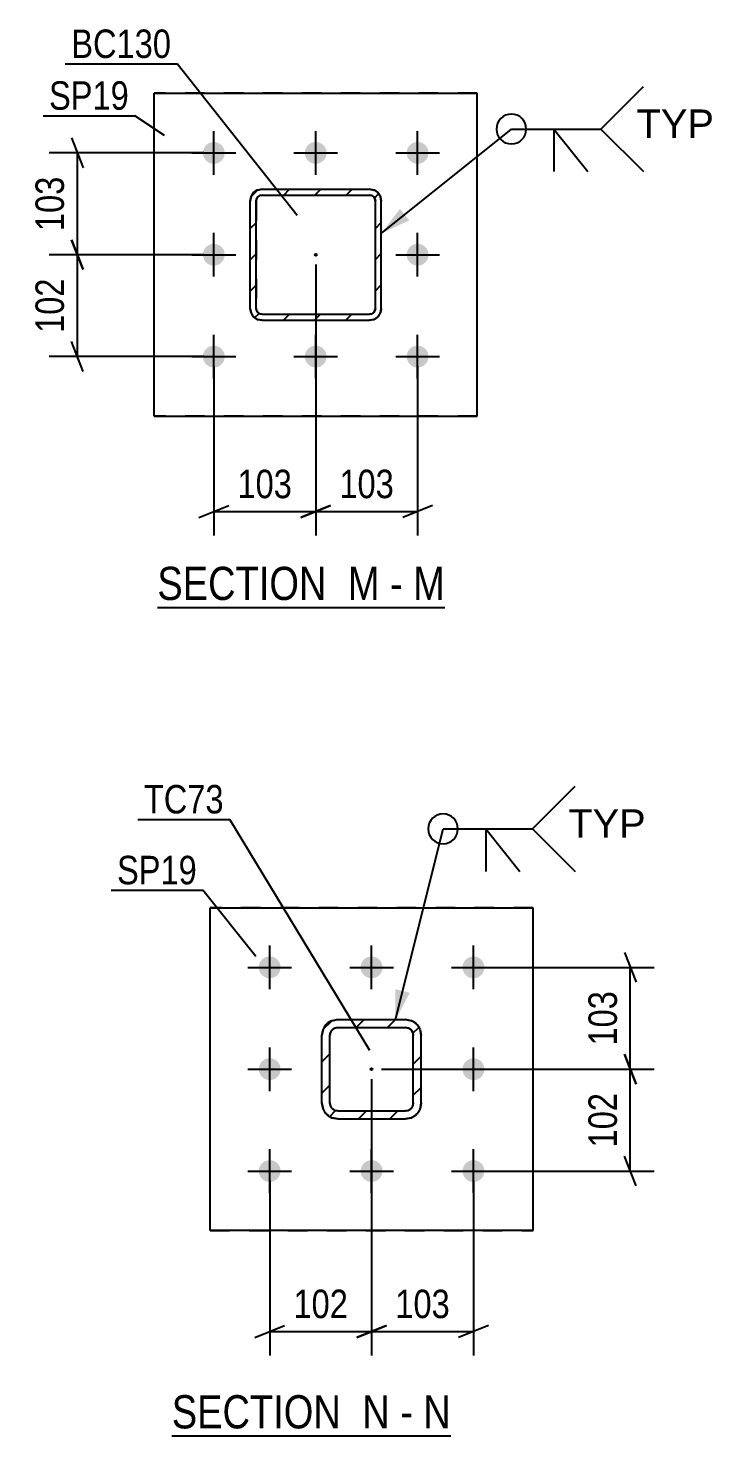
# Model space of a CAD drawing. Header units: millimetres. Extents: x -178 to 1011, y -683 to 158.
# Drawn here: x 644.3 to 713.3, y -484.6 to -342.9 of the extents above; entities that cross this region are included whole.
import ezdxf

# ---------------------------------------------------------------- set-up
doc = ezdxf.new("R2010")
doc.units = ezdxf.units.MM
doc.linetypes.add('DXK_LINE_DOT2', pattern=[3.9198, 1.9599, -1.9599])
doc.linetypes.add('DXK_LINE_DOT3', pattern=[5.9187, 2.979, -0.9799, 0.9799, -0.9799])
doc.styles.add('Arial', font='ARIAL.TTF', dxfattribs={"height": 0.2})
doc.styles.add('Arial Narrow', font='ARIALN.TTF', dxfattribs={"height": 0.2})

# ---------------------------------------------------------------- blocks, each defined once
blk = doc.blocks.new('Unknown-570387747-23 - 9701')
at = {"color": 6, "linetype": 'Continuous'}
blk.add_line((657.3, -401.22), (686.23, -401.22), dxfattribs=at)
at = {"color": 0, "linetype": 'Continuous'}
for points in [[(675.41, -400.47), (675.41, -396.97), (657.3, -396.97), (657.3, -400.47)], [(679.66, -400.47), (679.66, -396.97), (676.46, -396.97), (676.46, -400.47)], [(681.98, -400.47), (681.98, -396.97), (680.71, -396.97), (680.71, -400.47)], [(686.23, -400.47), (686.23, -396.97), (683.03, -396.97), (683.03, -400.47)]]:
    blk.add_wipeout(points, dxfattribs=at)
at = {"color": 7, "linetype": 'Continuous', "style": 'Arial Narrow'}
for s, p in [('SECTION ', (657.3, -400.47)), ('M', (676.46, -400.47)), ('M', (683.03, -400.47)), ('-', (680.71, -400.47))]:
    blk.add_text(s, height=3.34, dxfattribs=at).set_placement(p)
blk = doc.blocks.new('Unknown-570387747-24 - 9913')
at = {"color": 6, "linetype": 'Continuous'}
blk.add_line((658.75, -484.59), (686.82, -484.59), dxfattribs=at)
at = {"color": 0, "linetype": 'Continuous'}
for points in [[(676.86, -483.84), (676.86, -480.34), (658.75, -480.34), (658.75, -483.84)], [(680.68, -483.84), (680.68, -480.34), (677.91, -480.34), (677.91, -483.84)], [(683, -483.84), (683, -480.34), (681.73, -480.34), (681.73, -483.84)], [(686.82, -483.84), (686.82, -480.34), (684.05, -480.34), (684.05, -483.84)]]:
    blk.add_wipeout(points, dxfattribs=at)
at = {"color": 7, "linetype": 'Continuous', "style": 'Arial Narrow'}
for s, p in [('SECTION ', (658.75, -483.84)), ('N', (677.91, -483.84)), ('N', (684.05, -483.84)), ('-', (681.73, -483.84))]:
    blk.add_text(s, height=3.34, dxfattribs=at).set_placement(p)
blk = doc.blocks.new('Bolt-570387747-9761 - 9701')
at = {"linetype": 'Continuous'}
for points in [[(662.98, -354.37, -1), (662.98, -356.57, -1)], [(673.23, -354.37, -1), (673.23, -356.57, -1)], [(683.48, -354.37, -1), (683.48, -356.57, -1)], [(662.98, -364.62, -1), (662.98, -366.82, -1)], [(683.48, -364.62, -1), (683.48, -366.82, -1)], [(662.98, -374.87, -1), (662.98, -377.07, -1)], [(673.23, -374.87, -1), (673.23, -377.07, -1)], [(683.48, -374.87, -1), (683.48, -377.07, -1)]]:
    blk.add_hatch(color=1, dxfattribs=at).paths.add_polyline_path(points)
at = {"color": 1, "linetype": 'Continuous'}
for p, q in [((662.98, -357.67), (662.98, -353.27)), ((673.23, -357.67), (673.23, -353.27)), ((683.48, -357.67), (683.48, -353.27)), ((660.78, -355.47), (665.18, -355.47)), ((671.03, -355.47), (675.43, -355.47)), ((681.28, -355.47), (685.68, -355.47)), ((662.98, -367.92), (662.98, -363.52)), ((683.48, -367.92), (683.48, -363.52)), ((660.78, -365.72), (665.18, -365.72)), ((681.28, -365.72), (685.68, -365.72)), ((662.98, -378.17), (662.98, -373.77)), ((673.23, -378.17), (673.23, -373.77)), ((683.48, -378.17), (683.48, -373.77)), ((660.78, -375.97), (665.18, -375.97)), ((671.03, -375.97), (675.43, -375.97)), ((681.28, -375.97), (685.68, -375.97))]:
    blk.add_line(p, q, dxfattribs=at)
blk = doc.blocks.new('Part-570387747-9852 - 9701')
at = {"color": 2, "linetype": 'Continuous'}
for p, q in [((656.98, -381.97), (656.98, -349.47)), ((656.98, -349.47), (689.48, -349.47)), ((689.48, -381.97), (689.48, -349.47)), ((656.98, -381.97), (689.48, -381.97))]:
    blk.add_line(p, q, dxfattribs=at)
at = {"color": 7, "linetype": 'DXK_LINE_DOT2'}
for p, q in [((689.48, -349.47), (656.98, -349.47)), ((689.48, -381.97), (656.98, -381.97))]:
    blk.add_line(p, q, dxfattribs=at)
blk = doc.blocks.new('Part-570387747-9792 - 9701')
at = {"linetype": 'Continuous'}
h = blk.add_hatch(dxfattribs=at)
h.set_pattern_fill('', scale=0.7, style=0, pattern_type=0)
h.set_pattern_definition([(45, (667.372, -359.212), (-1.57154, 1.57154), [])])
h.paths.add_polyline_path([(667.83, -359.12), (667.37, -359.21), (666.98, -359.47), (666.72, -359.86), (666.63, -360.32), (666.63, -371.12), (666.72, -371.58), (666.98, -371.97), (667.37, -372.23), (667.83, -372.32), (678.63, -372.32), (679.09, -372.23), (679.48, -371.97), (679.74, -371.58), (679.83, -371.12), (679.83, -360.32), (679.74, -359.86), (679.48, -359.47), (679.09, -359.21), (678.63, -359.12)])
h.paths.add_polyline_path([(678.63, -359.72), (678.86, -359.77), (679.06, -359.9), (679.19, -360.09), (679.23, -360.32), (679.23, -371.12), (679.19, -371.35), (679.06, -371.54), (678.86, -371.67), (678.63, -371.72), (667.83, -371.72), (667.6, -371.67), (667.41, -371.54), (667.28, -371.35), (667.23, -371.12), (667.23, -360.32), (667.28, -360.09), (667.41, -359.9), (667.6, -359.77), (667.83, -359.72)])
blk.add_hatch(color=30, dxfattribs=at).paths.add_polyline_path([(673.23, -365.82, -1), (673.23, -365.62, -1)])
at = {"color": 7, "linetype": 'DXK_LINE_DOT2'}
for p, q in [((667.37, -359.21), (667.83, -359.12)), ((667.6, -359.77), (667.41, -359.9)), ((667.83, -359.72), (667.6, -359.77)), ((667.83, -359.12), (678.63, -359.12)), ((667.83, -359.72), (678.63, -359.72)), ((678.63, -359.12), (679.09, -359.21)), ((678.86, -359.77), (678.63, -359.72)), ((679.06, -359.9), (678.86, -359.77)), ((666.63, -360.32), (666.72, -359.86)), ((666.63, -371.12), (666.63, -360.32)), ((667.28, -360.09), (667.23, -360.32)), ((667.23, -360.32), (667.23, -371.12)), ((667.41, -359.9), (667.28, -360.09)), ((679.19, -360.09), (679.06, -359.9)), ((679.23, -360.32), (679.19, -360.09)), ((679.23, -371.12), (679.23, -360.32)), ((679.74, -359.86), (679.83, -360.32)), ((679.83, -371.12), (679.83, -360.32)), ((666.72, -371.58), (666.63, -371.12)), ((667.23, -371.12), (667.28, -371.35)), ((679.19, -371.35), (679.23, -371.12)), ((679.83, -371.12), (679.74, -371.58)), ((667.28, -371.35), (667.41, -371.54)), ((667.83, -372.32), (667.37, -372.23)), ((667.41, -371.54), (667.6, -371.67)), ((667.6, -371.67), (667.83, -371.72)), ((667.83, -371.72), (678.63, -371.72)), ((667.83, -372.32), (678.63, -372.32)), ((678.63, -371.72), (678.86, -371.67)), ((679.09, -372.23), (678.63, -372.32)), ((678.86, -371.67), (679.06, -371.54)), ((679.06, -371.54), (679.19, -371.35))]:
    blk.add_line(p, q, dxfattribs=at)
at = {"color": 2, "linetype": 'Continuous'}
for p, q in [((667.83, -359.12), (667.37, -359.21)), ((667.41, -359.9), (667.6, -359.77)), ((667.6, -359.77), (667.83, -359.72)), ((667.83, -359.12), (678.63, -359.12)), ((667.83, -359.72), (678.63, -359.72)), ((679.09, -359.21), (678.63, -359.12)), ((678.63, -359.72), (678.86, -359.77)), ((678.86, -359.77), (679.06, -359.9)), ((666.72, -359.86), (666.63, -360.32)), ((666.63, -371.12), (666.63, -360.32)), ((667.23, -360.32), (667.28, -360.09)), ((667.23, -371.12), (667.23, -360.32)), ((667.28, -360.09), (667.41, -359.9)), ((679.06, -359.9), (679.19, -360.09)), ((679.19, -360.09), (679.23, -360.32)), ((679.23, -371.12), (679.23, -360.32)), ((679.83, -360.32), (679.74, -359.86)), ((679.83, -371.12), (679.83, -360.32)), ((666.63, -371.12), (666.72, -371.58)), ((667.28, -371.35), (667.23, -371.12)), ((679.23, -371.12), (679.19, -371.35)), ((679.74, -371.58), (679.83, -371.12)), ((667.41, -371.54), (667.28, -371.35)), ((667.37, -372.23), (667.83, -372.32)), ((667.6, -371.67), (667.41, -371.54)), ((667.83, -371.72), (667.6, -371.67)), ((667.83, -371.72), (678.63, -371.72)), ((667.83, -372.32), (678.63, -372.32)), ((678.86, -371.67), (678.63, -371.72)), ((678.63, -372.32), (679.09, -372.23)), ((679.06, -371.54), (678.86, -371.67)), ((679.19, -371.35), (679.06, -371.54))]:
    blk.add_line(p, q, dxfattribs=at)
at = {"color": 7, "linetype": 'DXK_LINE_DOT3'}
blk.add_line((673.23, -365.72), (673.23, -365.72), dxfattribs=at)
at = {"color": 30, "linetype": 'DXK_LINE_DOT3'}
blk.add_line((673.23, -365.72), (673.23, -365.72), dxfattribs=at)
at = {"color": 30, "linetype": 'Continuous'}
blk.add_circle((673.23, -365.72), 0.1, dxfattribs=at)
at = {"color": 7, "linetype": 'DXK_LINE_DOT2'}
for centre, start, end in [((667.83, -360.32), 112.5, 157.5), ((678.63, -360.32), 22.5, 67.5), ((667.83, -371.12), 202.5, 247.5), ((678.63, -371.12), 292.5, 337.5)]:
    blk.add_arc(centre, 1.2, start, end, dxfattribs=at)
at = {"color": 2, "linetype": 'Continuous'}
for centre, start, end in [((667.83, -360.32), 112.5, 157.5), ((678.63, -360.32), 22.5, 67.5), ((667.83, -371.12), 202.5, 247.5), ((678.63, -371.12), 292.5, 337.5)]:
    blk.add_arc(centre, 1.2, start, end, dxfattribs=at)
blk = doc.blocks.new('Part-570387747-10020 - 9913')
at = {"color": 2, "linetype": 'Continuous'}
for p, q in [((662.6, -463.94), (662.6, -431.44)), ((662.6, -431.44), (695.1, -431.44)), ((695.1, -463.94), (695.1, -431.44)), ((695.1, -463.94), (662.6, -463.94))]:
    blk.add_line(p, q, dxfattribs=at)
at = {"color": 7, "linetype": 'DXK_LINE_DOT2'}
for p, q in [((695.1, -431.44), (662.6, -431.44)), ((662.6, -463.94), (695.1, -463.94))]:
    blk.add_line(p, q, dxfattribs=at)
blk = doc.blocks.new('Bolt-570387747-9935 - 9913')
at = {"linetype": 'Continuous'}
for points in [[(668.6, -436.34, -1), (668.6, -438.54, -1)], [(678.85, -436.34, -1), (678.85, -438.54, -1)], [(689.1, -436.34, -1), (689.1, -438.54, -1)], [(668.6, -446.59, -1), (668.6, -448.79, -1)], [(689.1, -446.59, -1), (689.1, -448.79, -1)], [(668.6, -456.84, -1), (668.6, -459.04, -1)], [(678.85, -456.84, -1), (678.85, -459.04, -1)], [(689.1, -456.84, -1), (689.1, -459.04, -1)]]:
    blk.add_hatch(color=1, dxfattribs=at).paths.add_polyline_path(points)
at = {"color": 1, "linetype": 'Continuous'}
for p, q in [((668.6, -439.64), (668.6, -435.24)), ((678.85, -439.64), (678.85, -435.24)), ((689.1, -439.64), (689.1, -435.24)), ((666.4, -437.44), (670.8, -437.44)), ((676.65, -437.44), (681.05, -437.44)), ((686.9, -437.44), (691.3, -437.44)), ((668.6, -449.89), (668.6, -445.49)), ((689.1, -449.89), (689.1, -445.49)), ((666.4, -447.69), (670.8, -447.69)), ((686.9, -447.69), (691.3, -447.69)), ((668.6, -460.14), (668.6, -455.74)), ((678.85, -460.14), (678.85, -455.74)), ((689.1, -460.14), (689.1, -455.74)), ((666.4, -457.94), (670.8, -457.94)), ((676.65, -457.94), (681.05, -457.94)), ((686.9, -457.94), (691.3, -457.94))]:
    blk.add_line(p, q, dxfattribs=at)
blk = doc.blocks.new('Part-570387747-10048 - 9913')
at = {"linetype": 'Continuous'}
h = blk.add_hatch(dxfattribs=at)
h.set_pattern_fill('', scale=0.7, style=0, pattern_type=0)
h.set_pattern_definition([(45, (674.8422, -442.8116), (-1.57154, 1.57154), [])])
h.paths.add_polyline_path([(675.45, -442.69), (674.84, -442.81), (674.32, -443.16), (673.98, -443.68), (673.85, -444.29), (673.85, -451.09), (673.98, -451.7), (674.32, -452.22), (674.84, -452.57), (675.45, -452.69), (682.25, -452.69), (682.87, -452.57), (683.39, -452.22), (683.73, -451.7), (683.85, -451.09), (683.85, -444.29), (683.73, -443.68), (683.39, -443.16), (682.87, -442.81), (682.25, -442.69)])
h.paths.add_polyline_path([(682.25, -443.49), (682.56, -443.55), (682.82, -443.72), (682.99, -443.98), (683.05, -444.29), (683.05, -451.09), (682.99, -451.4), (682.82, -451.66), (682.56, -451.83), (682.25, -451.89), (675.45, -451.89), (675.15, -451.83), (674.89, -451.66), (674.72, -451.4), (674.65, -451.09), (674.65, -444.29), (674.72, -443.98), (674.89, -443.72), (675.15, -443.55), (675.45, -443.49)])
blk.add_hatch(color=30, dxfattribs=at).paths.add_polyline_path([(678.85, -447.79, -1), (678.85, -447.59, -1)])
at = {"color": 7, "linetype": 'DXK_LINE_DOT2'}
for p, q in [((674.84, -442.81), (675.45, -442.69)), ((675.45, -442.69), (682.25, -442.69)), ((682.25, -442.69), (682.87, -442.81)), ((673.85, -444.29), (673.98, -443.68)), ((673.85, -451.09), (673.85, -444.29)), ((674.72, -443.98), (674.65, -444.29)), ((674.65, -451.09), (674.65, -444.29)), ((675.45, -443.49), (675.15, -443.55)), ((675.45, -443.49), (682.25, -443.49)), ((682.56, -443.55), (682.25, -443.49)), ((683.05, -444.29), (682.99, -443.98)), ((683.05, -451.09), (683.05, -444.29)), ((683.73, -443.68), (683.85, -444.29)), ((683.85, -451.09), (683.85, -444.29)), ((673.98, -451.7), (673.85, -451.09)), ((674.65, -451.09), (674.72, -451.4)), ((675.15, -451.83), (675.45, -451.89)), ((675.45, -451.89), (682.25, -451.89)), ((682.25, -451.89), (682.56, -451.83)), ((682.99, -451.4), (683.05, -451.09)), ((683.85, -451.09), (683.73, -451.7)), ((675.45, -452.69), (674.84, -452.57)), ((675.45, -452.69), (682.25, -452.69)), ((682.87, -452.57), (682.25, -452.69))]:
    blk.add_line(p, q, dxfattribs=at)
at = {"color": 2, "linetype": 'Continuous'}
for p, q in [((675.45, -442.69), (674.84, -442.81)), ((675.45, -442.69), (682.25, -442.69)), ((682.87, -442.81), (682.25, -442.69)), ((673.98, -443.68), (673.85, -444.29)), ((673.85, -451.09), (673.85, -444.29)), ((674.65, -444.29), (674.72, -443.98)), ((674.65, -451.09), (674.65, -444.29)), ((675.15, -443.55), (675.45, -443.49)), ((675.45, -443.49), (682.25, -443.49)), ((682.25, -443.49), (682.56, -443.55)), ((682.99, -443.98), (683.05, -444.29)), ((683.05, -451.09), (683.05, -444.29)), ((683.85, -444.29), (683.73, -443.68)), ((683.85, -451.09), (683.85, -444.29)), ((673.85, -451.09), (673.98, -451.7)), ((674.72, -451.4), (674.65, -451.09)), ((675.45, -451.89), (675.15, -451.83)), ((675.45, -451.89), (682.25, -451.89)), ((682.56, -451.83), (682.25, -451.89)), ((683.05, -451.09), (682.99, -451.4)), ((683.73, -451.7), (683.85, -451.09)), ((674.84, -452.57), (675.45, -452.69)), ((675.45, -452.69), (682.25, -452.69)), ((682.25, -452.69), (682.87, -452.57))]:
    blk.add_line(p, q, dxfattribs=at)
at = {"color": 7, "linetype": 'DXK_LINE_DOT3'}
blk.add_line((678.85, -447.69), (678.85, -447.69), dxfattribs=at)
at = {"color": 30, "linetype": 'DXK_LINE_DOT3'}
blk.add_line((678.85, -447.69), (678.85, -447.69), dxfattribs=at)
at = {"color": 30, "linetype": 'Continuous'}
blk.add_circle((678.85, -447.69), 0.1, dxfattribs=at)
at = {"color": 7, "linetype": 'DXK_LINE_DOT2'}
for centre, radius, start, end in [((675.45, -444.29), 1.6, 112.5, 157.5), ((682.25, -444.29), 1.6, 22.5, 67.5), ((675.45, -444.29), 0.8, 112.5, 157.5), ((682.25, -444.29), 0.8, 22.5, 67.5), ((675.45, -451.09), 1.6, 202.5, 247.5), ((675.45, -451.09), 0.8, 202.5, 247.5), ((682.25, -451.09), 0.8, 292.5, 337.5), ((682.25, -451.09), 1.6, 292.5, 337.5)]:
    blk.add_arc(centre, radius, start, end, dxfattribs=at)
at = {"color": 2, "linetype": 'Continuous'}
for centre, radius, start, end in [((675.45, -444.29), 1.6, 112.5, 157.5), ((682.25, -444.29), 1.6, 22.5, 67.5), ((675.45, -444.29), 0.8, 112.5, 157.5), ((682.25, -444.29), 0.8, 22.5, 67.5), ((675.45, -451.09), 1.6, 202.5, 247.5), ((675.45, -451.09), 0.8, 202.5, 247.5), ((682.25, -451.09), 0.8, 292.5, 337.5), ((682.25, -451.09), 1.6, 292.5, 337.5)]:
    blk.add_arc(centre, radius, start, end, dxfattribs=at)
blk = doc.blocks.new('StraightDimension-570387747-9889 - 9701')
at = {"color": 7, "linetype": 'Continuous'}
for p, q in [((673.23, -366.72), (673.23, -393.97)), ((683.48, -376.97), (683.48, -393.97)), ((671.73, -392.17), (674.73, -390.97)), ((684.98, -390.97), (681.98, -392.17)), ((673.23, -391.57), (683.48, -391.57))]:
    blk.add_line(p, q, dxfattribs=at)
at = {"color": 0}
blk.add_wipeout([(681.7, -390.82), (681.7, -386.62), (675.01, -386.62), (675.01, -390.82)], dxfattribs=at)
at = {"color": 3, "style": 'Arial Narrow'}
blk.add_text('103', height=2.863, dxfattribs=at).set_placement((675.61, -390.22))
blk = doc.blocks.new('StraightDimension-570387747-9880 - 9701')
at = {"color": 7, "linetype": 'Continuous'}
for p, q in [((673.23, -366.72), (673.23, -393.97)), ((662.98, -376.97), (662.98, -393.97)), ((661.48, -392.17), (664.48, -390.97)), ((674.73, -390.97), (671.73, -392.17)), ((662.98, -391.57), (673.23, -391.57))]:
    blk.add_line(p, q, dxfattribs=at)
at = {"color": 0}
blk.add_wipeout([(671.45, -390.82), (671.45, -386.62), (664.76, -386.62), (664.76, -390.82)], dxfattribs=at)
at = {"color": 3, "style": 'Arial Narrow'}
blk.add_text('103', height=2.863, dxfattribs=at).set_placement((665.36, -390.22))
blk = doc.blocks.new('StraightDimension-570387747-16568 - 9701')
at = {"color": 7, "linetype": 'Continuous'}
for p, q in [((648.65, -353.97), (649.85, -356.97)), ((661.98, -355.47), (646.4, -355.47)), ((649.25, -365.72), (649.25, -355.47)), ((649.85, -367.22), (648.65, -364.22)), ((661.98, -365.72), (646.4, -365.72))]:
    blk.add_line(p, q, dxfattribs=at)
at = {"color": 0}
blk.add_wipeout([(648.5, -357.25), (644.3, -357.25), (644.3, -363.94), (648.5, -363.94)], dxfattribs=at)
at = {"color": 3, "style": 'Arial Narrow'}
blk.add_text('103', height=2.863, rotation=90.0002, dxfattribs=at).set_placement((647.9, -363.34))
blk = doc.blocks.new('StraightDimension-570387747-16569 - 9701')
at = {"color": 7, "linetype": 'Continuous'}
for p, q in [((648.65, -364.22), (649.85, -367.22)), ((661.98, -365.72), (646.4, -365.72)), ((649.25, -375.97), (649.25, -365.72)), ((649.85, -377.47), (648.65, -374.47)), ((661.98, -375.97), (646.4, -375.97))]:
    blk.add_line(p, q, dxfattribs=at)
at = {"color": 0}
blk.add_wipeout([(648.5, -367.5), (644.3, -367.5), (644.3, -374.19), (648.5, -374.19)], dxfattribs=at)
at = {"color": 3, "style": 'Arial Narrow'}
blk.add_text('102', height=2.863, rotation=90.0002, dxfattribs=at).set_placement((647.9, -373.59))
blk = doc.blocks.new('StraightDimension-570387747-18746 - 9913')
at = {"color": 7, "linetype": 'Continuous'}
for p, q in [((678.85, -448.69), (678.85, -476.49)), ((689.1, -458.94), (689.1, -476.49)), ((677.35, -474.69), (680.35, -473.49)), ((678.85, -474.09), (689.1, -474.09)), ((690.6, -473.49), (687.6, -474.69))]:
    blk.add_line(p, q, dxfattribs=at)
at = {"color": 0}
blk.add_wipeout([(687.32, -473.34), (687.32, -469.14), (680.64, -469.14), (680.64, -473.34)], dxfattribs=at)
at = {"color": 3, "style": 'Arial Narrow'}
blk.add_text('103', height=2.863, dxfattribs=at).set_placement((681.24, -472.74))
blk = doc.blocks.new('StraightDimension-570387747-18747 - 9913')
at = {"color": 7, "linetype": 'Continuous'}
for p, q in [((678.85, -448.69), (678.85, -476.49)), ((668.6, -458.94), (668.6, -476.49)), ((667.1, -474.69), (670.1, -473.49)), ((668.6, -474.09), (678.85, -474.09)), ((680.35, -473.49), (677.35, -474.69))]:
    blk.add_line(p, q, dxfattribs=at)
at = {"color": 0}
blk.add_wipeout([(677.07, -473.34), (677.07, -469.14), (670.39, -469.14), (670.39, -473.34)], dxfattribs=at)
at = {"color": 3, "style": 'Arial Narrow'}
blk.add_text('102', height=2.863, dxfattribs=at).set_placement((670.99, -472.74))
blk = doc.blocks.new('StraightDimension-570387747-18767 - 9913')
at = {"color": 7, "linetype": 'Continuous'}
for p, q in [((704.28, -435.94), (705.48, -438.94)), ((690.1, -437.44), (707.28, -437.44)), ((704.88, -447.69), (704.88, -437.44)), ((705.48, -449.19), (704.28, -446.19)), ((679.85, -447.69), (707.28, -447.69))]:
    blk.add_line(p, q, dxfattribs=at)
at = {"color": 0}
blk.add_wipeout([(704.13, -439.22), (699.93, -439.22), (699.93, -445.91), (704.13, -445.91)], dxfattribs=at)
at = {"color": 3, "style": 'Arial Narrow'}
blk.add_text('103', height=2.863, rotation=90.0002, dxfattribs=at).set_placement((703.53, -445.31))
blk = doc.blocks.new('StraightDimension-570387747-18768 - 9913')
at = {"color": 7, "linetype": 'Continuous'}
for p, q in [((704.28, -446.19), (705.48, -449.19)), ((679.85, -447.69), (707.28, -447.69)), ((704.88, -457.94), (704.88, -447.69)), ((705.48, -459.44), (704.28, -456.44)), ((690.1, -457.94), (707.28, -457.94))]:
    blk.add_line(p, q, dxfattribs=at)
at = {"color": 0}
blk.add_wipeout([(704.13, -449.47), (699.93, -449.47), (699.93, -456.16), (704.13, -456.16)], dxfattribs=at)
at = {"color": 3, "style": 'Arial Narrow'}
blk.add_text('102', height=2.863, rotation=90.0002, dxfattribs=at).set_placement((703.53, -455.56))
blk = doc.blocks.new('Mark-570387747-9788 - 9701')
at = {"color": 0}
blk.add_wipeout([(658.69, -345.92), (658.69, -342.92), (648.64, -342.92), (648.64, -345.92)], dxfattribs=at)
blk.add_wipeout([(658.69, -345.92), (658.69, -342.92), (648.64, -342.92), (648.64, -345.92)], dxfattribs=at)
at = {"color": 30, "linetype": 'Continuous'}
for p in [(648.04, -346.52), (671.37, -361.79)]:
    blk.add_line(p, (659.29, -346.52), dxfattribs=at)
at = {"color": 3, "style": 'Arial Narrow'}
blk.add_text('BC130', height=2.863, dxfattribs=at).set_placement((648.64, -345.92))
blk = doc.blocks.new('Mark-570387747-9848 - 9701')
at = {"color": 0}
blk.add_wipeout([(654.43, -351.13), (654.43, -348.13), (646.4, -348.13), (646.4, -351.13)], dxfattribs=at)
blk.add_wipeout([(654.43, -351.13), (654.43, -348.13), (646.4, -348.13), (646.4, -351.13)], dxfattribs=at)
at = {"color": 30, "linetype": 'Continuous'}
for p in [(645.8, -351.73), (658.02, -353.73)]:
    blk.add_line(p, (655.03, -351.73), dxfattribs=at)
at = {"color": 3, "style": 'Arial Narrow'}
blk.add_text('SP19', height=2.863, dxfattribs=at).set_placement((646.4, -351.13))
blk = doc.blocks.new('WeldMark-570387747-9898 - 9701')
at = {"linetype": 'Continuous'}
blk.add_hatch(color=30, dxfattribs=at).paths.add_polyline_path([(682.64, -362.27), (679.83, -363.57), (681.7, -361.1)])
at = {"color": 30, "linetype": 'Continuous'}
for p, q in [((679.83, -363.57), (692.91, -353.07)), ((692.91, -353.07), (701.91, -353.07))]:
    blk.add_line(p, q, dxfattribs=at)
at = {"color": 3, "linetype": 'Continuous'}
for q in [(700.62, -357.36), (697.19, -357.36)]:
    blk.add_line((697.19, -353.07), q, dxfattribs=at)
for start, end in [(90, 270), (270, 90)]:
    blk.add_arc((692.91, -353.07), 1.5, start, end, dxfattribs=at)
at = {"color": 0, "linetype": 'Continuous'}
blk.add_wipeout([(713.28, -353.97), (713.28, -350.97), (705.51, -350.97), (705.51, -353.97)], dxfattribs=at)
blk.add_wipeout([(713.28, -353.97), (713.28, -350.97), (705.51, -350.97), (705.51, -353.97)], dxfattribs=at)
at = {"color": 3, "linetype": 'Continuous'}
for q in [(706.19, -348.78), (706.19, -357.36)]:
    blk.add_line((701.91, -353.07), q, dxfattribs=at)
at = {"color": 3, "linetype": 'Continuous', "style": 'Arial'}
blk.add_text('TYP', height=2.865, dxfattribs=at).set_placement((705.51, -353.97))
blk = doc.blocks.new('Mark-570387747-10044 - 9913')
at = {"color": 0}
blk.add_wipeout([(663.98, -421.95), (663.98, -418.95), (655.94, -418.95), (655.94, -421.95)], dxfattribs=at)
blk.add_wipeout([(663.98, -421.95), (663.98, -418.95), (655.94, -418.95), (655.94, -421.95)], dxfattribs=at)
at = {"color": 30, "linetype": 'Continuous'}
for p in [(655.34, -422.55), (678.66, -445.8)]:
    blk.add_line(p, (664.58, -422.55), dxfattribs=at)
at = {"color": 3, "style": 'Arial Narrow'}
blk.add_text('TC73', height=2.863, dxfattribs=at).set_placement((655.94, -421.95))
blk = doc.blocks.new('Mark-570387747-10016 - 9913')
at = {"color": 0}
blk.add_wipeout([(661.28, -429.08), (661.28, -426.08), (653.24, -426.08), (653.24, -429.08)], dxfattribs=at)
blk.add_wipeout([(661.28, -429.08), (661.28, -426.08), (653.24, -426.08), (653.24, -429.08)], dxfattribs=at)
at = {"color": 30, "linetype": 'Continuous'}
for p in [(652.64, -429.68), (667.2, -436.34)]:
    blk.add_line(p, (661.88, -429.68), dxfattribs=at)
at = {"color": 3, "style": 'Arial Narrow'}
blk.add_text('SP19', height=2.863, dxfattribs=at).set_placement((653.24, -429.08))
blk = doc.blocks.new('WeldMark-570387747-10114 - 9913')
at = {"linetype": 'Continuous'}
blk.add_hatch(color=30, dxfattribs=at).paths.add_polyline_path([(682.7, -440), (681.25, -442.73), (681.25, -439.64)])
at = {"color": 30, "linetype": 'Continuous'}
for p, q in [((681.25, -442.73), (686.04, -423.5)), ((686.04, -423.5), (695.04, -423.5))]:
    blk.add_line(p, q, dxfattribs=at)
at = {"color": 3, "linetype": 'Continuous'}
for q in [(693.75, -427.79), (690.33, -427.79)]:
    blk.add_line((690.33, -423.5), q, dxfattribs=at)
for start, end in [(90, 270), (270, 90)]:
    blk.add_arc((686.04, -423.5), 1.5, start, end, dxfattribs=at)
at = {"color": 0, "linetype": 'Continuous'}
blk.add_wipeout([(706.41, -424.4), (706.41, -421.4), (698.64, -421.4), (698.64, -424.4)], dxfattribs=at)
blk.add_wipeout([(706.41, -424.4), (706.41, -421.4), (698.64, -421.4), (698.64, -424.4)], dxfattribs=at)
at = {"color": 3, "linetype": 'Continuous'}
for q in [(699.33, -419.22), (699.33, -427.79)]:
    blk.add_line((695.04, -423.5), q, dxfattribs=at)
at = {"color": 3, "linetype": 'Continuous', "style": 'Arial'}
blk.add_text('TYP', height=2.865, dxfattribs=at).set_placement((698.64, -424.4))

msp = doc.modelspace()

# ---------------------------------------------------------------- block references
for name in ['Part-570387747-9852 - 9701', 'Bolt-570387747-9761 - 9701', 'Part-570387747-9792 - 9701', 'Unknown-570387747-23 - 9701', 'Part-570387747-10020 - 9913', 'Bolt-570387747-9935 - 9913', 'Part-570387747-10048 - 9913', 'Unknown-570387747-24 - 9913']:
    msp.add_blockref(name, (0, 0))

# ---------------------------------------------------------------- next in the draw order: block references
for name in ['WeldMark-570387747-9898 - 9701', 'StraightDimension-570387747-9889 - 9701', 'Mark-570387747-10044 - 9913', 'StraightDimension-570387747-18746 - 9913']:
    msp.add_blockref(name, (0, 0))

# ---------------------------------------------------------------- next in the draw order: block references
for name in ['StraightDimension-570387747-9880 - 9701', 'Mark-570387747-10016 - 9913', 'StraightDimension-570387747-18747 - 9913']:
    msp.add_blockref(name, (0, 0))

# ---------------------------------------------------------------- next in the draw order: block references
for name in ['StraightDimension-570387747-16568 - 9701', 'StraightDimension-570387747-18767 - 9913']:
    msp.add_blockref(name, (0, 0))

# ---------------------------------------------------------------- next in the draw order: block references
for name in ['Mark-570387747-9788 - 9701', 'StraightDimension-570387747-16569 - 9701', 'WeldMark-570387747-10114 - 9913', 'StraightDimension-570387747-18768 - 9913']:
    msp.add_blockref(name, (0, 0))

# ---------------------------------------------------------------- next in the draw order: block references
msp.add_blockref('Mark-570387747-9848 - 9701', (0, 0))

doc.saveas('drawing.dxf')
